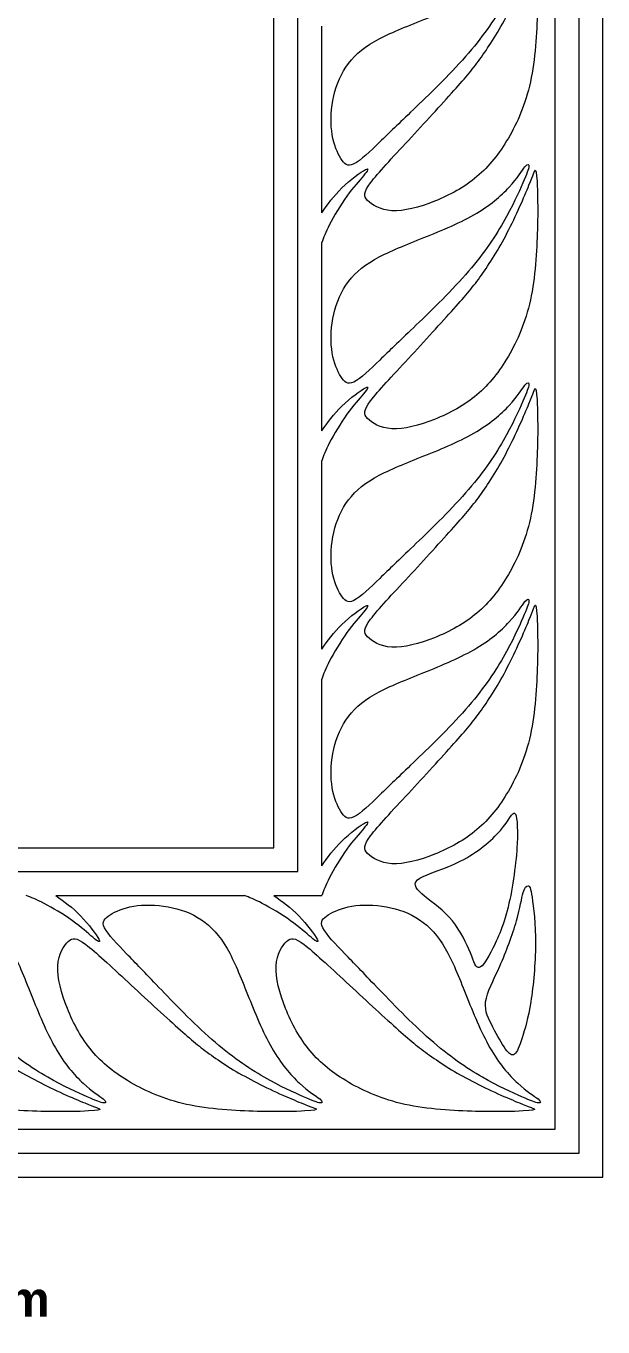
# Model space of a CAD drawing. Header units: millimetres. Extents: x -96 to 96, y -17 to 258.
# Drawn here: x 29.5 to 95.8, y -17 to 132.5 of the extents above; entities that cross this region are included whole.
import ezdxf

# ---------------------------------------------------------------- set-up
doc = ezdxf.new("R2010")
doc.units = ezdxf.units.MM
doc.header["$MEASUREMENT"] = 0
doc.layers.add('Layer 1', color=7, linetype='Continuous')

msp = doc.modelspace()

# ---------------------------------------------------------------- linework, layer by layer
at = {"layer": 'Layer 1', "lineweight": 20}
for points in [[(-96.15, 0.21), (95.84, 0.21), (95.84, 257.76), (-96.15, 257.76), (-96.15, 0.21)], [(-93.4, 2.96), (93.09, 2.96), (93.09, 255.01), (-93.4, 255.01), (-93.4, 2.96)], [(-90.65, 5.72), (90.34, 5.72), (90.34, 252.25), (-90.65, 252.25), (-90.65, 5.72)], [(-61.05, 35.31), (60.74, 35.31), (60.74, 222.66), (-61.05, 222.66), (-61.05, 35.31)], [(-58.3, 38.06), (57.99, 38.06), (57.99, 219.91), (-58.3, 219.91), (-58.3, 38.06)]]:
    msp.add_lwpolyline(points, close=True, dxfattribs=at)
for points, knots in [([(74.04, 122.89), (75.76, 124.54), (78.16, 126.84), (80.04, 128.99), (80.04, 128.99), (81.93, 131.15), (83.32, 133.16), (84.37, 134.99), (84.37, 134.99), (85.43, 136.82), (86.16, 138.46), (86.62, 139.53), (86.62, 139.53), (87.09, 140.6), (87.3, 141.11), (87.33, 141.41), (87.33, 141.41), (87.36, 141.71), (87.21, 141.79), (86.87, 141.39), (86.87, 141.39), (86.53, 140.98), (86, 140.08), (85.06, 139.06), (85.06, 139.06), (84.13, 138.04), (82.79, 136.9), (80.99, 135.87), (80.99, 135.87), (79.19, 134.84), (76.92, 133.91), (74.87, 133.1), (74.87, 133.1), (72.83, 132.28), (71.01, 131.56), (69.56, 130.72), (69.56, 130.72), (68.12, 129.88), (67.05, 128.93), (66.28, 127.78), (66.28, 127.78), (65.51, 126.64), (65.03, 125.32), (64.78, 123.95), (64.78, 123.95), (64.54, 122.58), (64.51, 121.16), (64.71, 119.99), (64.71, 119.99), (64.9, 118.83), (65.31, 117.91), (65.7, 117.28), (65.7, 117.28), (66.09, 116.64), (66.45, 116.28), (67.2, 116.65), (67.2, 116.65), (67.95, 117.02), (69.09, 118.12), (70.18, 119.18), (70.18, 119.18), (71.27, 120.23), (72.32, 121.24), (74.04, 122.89)], [0, 0, 0, 0, 0.058824, 0.058824, 0.058824, 0.058824, 0.117647, 0.117647, 0.117647, 0.117647, 0.176471, 0.176471, 0.176471, 0.176471, 0.235294, 0.235294, 0.235294, 0.235294, 0.294118, 0.294118, 0.294118, 0.294118, 0.352941, 0.352941, 0.352941, 0.352941, 0.411765, 0.411765, 0.411765, 0.411765, 0.470588, 0.470588, 0.470588, 0.470588, 0.529412, 0.529412, 0.529412, 0.529412, 0.588235, 0.588235, 0.588235, 0.588235, 0.647059, 0.647059, 0.647059, 0.647059, 0.705882, 0.705882, 0.705882, 0.705882, 0.764706, 0.764706, 0.764706, 0.764706, 0.823529, 0.823529, 0.823529, 0.823529, 0.882353, 0.882353, 0.882353, 0.882353, 1, 1, 1, 1]), ([(78.69, 125.07), (77.28, 123.5), (75.29, 121.33), (73.46, 119.35), (73.46, 119.35), (71.63, 117.37), (69.95, 115.58), (69.12, 114.49), (69.12, 114.49), (68.29, 113.39), (68.3, 112.97), (68.78, 112.46), (68.78, 112.46), (69.26, 111.95), (70.2, 111.35), (71.57, 111.27), (71.57, 111.27), (72.94, 111.2), (74.72, 111.66), (76.47, 112.36), (76.47, 112.36), (78.22, 113.06), (79.93, 113.99), (81.35, 115.19), (81.35, 115.19), (82.78, 116.39), (83.92, 117.84), (84.96, 119.62), (84.96, 119.62), (86, 121.4), (86.93, 123.5), (87.49, 126.08), (87.49, 126.08), (88.05, 128.66), (88.23, 131.72), (88.3, 134.2), (88.3, 134.2), (88.37, 136.68), (88.32, 138.59), (88.26, 139.68), (88.26, 139.68), (88.2, 140.77), (88.12, 141.05), (88.04, 141), (88.04, 141), (87.95, 140.94), (87.86, 140.56), (87.33, 139.26), (87.33, 139.26), (86.8, 137.96), (85.84, 135.75), (84.84, 133.82), (84.84, 133.82), (83.84, 131.89), (82.79, 130.24), (81.86, 128.93), (81.86, 128.93), (80.92, 127.61), (80.1, 126.64), (78.69, 125.07)], [0, 0, 0, 0, 0.0625, 0.0625, 0.0625, 0.0625, 0.125, 0.125, 0.125, 0.125, 0.1875, 0.1875, 0.1875, 0.1875, 0.25, 0.25, 0.25, 0.25, 0.3125, 0.3125, 0.3125, 0.3125, 0.375, 0.375, 0.375, 0.375, 0.4375, 0.4375, 0.4375, 0.4375, 0.5, 0.5, 0.5, 0.5, 0.5625, 0.5625, 0.5625, 0.5625, 0.625, 0.625, 0.625, 0.625, 0.6875, 0.6875, 0.6875, 0.6875, 0.75, 0.75, 0.75, 0.75, 0.8125, 0.8125, 0.8125, 0.8125, 0.875, 0.875, 0.875, 0.875, 1, 1, 1, 1]), ([(74.04, 97.82), (75.76, 99.47), (78.16, 101.77), (80.04, 103.92), (80.04, 103.92), (81.93, 106.08), (83.32, 108.09), (84.37, 109.92), (84.37, 109.92), (85.43, 111.75), (86.16, 113.39), (86.62, 114.46), (86.62, 114.46), (87.09, 115.53), (87.3, 116.04), (87.33, 116.34), (87.33, 116.34), (87.36, 116.64), (87.21, 116.72), (86.87, 116.32), (86.87, 116.32), (86.53, 115.91), (86, 115.01), (85.06, 113.99), (85.06, 113.99), (84.13, 112.97), (82.79, 111.83), (80.99, 110.8), (80.99, 110.8), (79.19, 109.77), (76.92, 108.85), (74.87, 108.03), (74.87, 108.03), (72.83, 107.21), (71.01, 106.49), (69.56, 105.65), (69.56, 105.65), (68.12, 104.82), (67.05, 103.86), (66.28, 102.72), (66.28, 102.72), (65.51, 101.57), (65.03, 100.25), (64.78, 98.88), (64.78, 98.88), (64.54, 97.51), (64.51, 96.09), (64.71, 94.92), (64.71, 94.92), (64.9, 93.76), (65.31, 92.85), (65.7, 92.21), (65.7, 92.21), (66.09, 91.57), (66.45, 91.21), (67.2, 91.58), (67.2, 91.58), (67.95, 91.95), (69.09, 93.05), (70.18, 94.11), (70.18, 94.11), (71.27, 95.16), (72.32, 96.17), (74.04, 97.82)], [0, 0, 0, 0, 0.058824, 0.058824, 0.058824, 0.058824, 0.117647, 0.117647, 0.117647, 0.117647, 0.176471, 0.176471, 0.176471, 0.176471, 0.235294, 0.235294, 0.235294, 0.235294, 0.294118, 0.294118, 0.294118, 0.294118, 0.352941, 0.352941, 0.352941, 0.352941, 0.411765, 0.411765, 0.411765, 0.411765, 0.470588, 0.470588, 0.470588, 0.470588, 0.529412, 0.529412, 0.529412, 0.529412, 0.588235, 0.588235, 0.588235, 0.588235, 0.647059, 0.647059, 0.647059, 0.647059, 0.705882, 0.705882, 0.705882, 0.705882, 0.764706, 0.764706, 0.764706, 0.764706, 0.823529, 0.823529, 0.823529, 0.823529, 0.882353, 0.882353, 0.882353, 0.882353, 1, 1, 1, 1]), ([(63.5, 111.03), (64.18, 111.99), (64.86, 112.95), (65.82, 113.89), (65.82, 113.89), (66.78, 114.82), (68.02, 115.73), (68.52, 115.99), (68.52, 115.99), (69.02, 116.25), (68.77, 115.86), (68.3, 115.29), (68.3, 115.29), (67.83, 114.72), (67.12, 113.97), (66.39, 112.94), (66.39, 112.94), (65.65, 111.92), (64.89, 110.62), (64.4, 109.68), (64.4, 109.68), (63.91, 108.75), (63.71, 108.18), (63.5, 107.61)], [0, 0, 0, 0, 0.142857, 0.142857, 0.142857, 0.142857, 0.285714, 0.285714, 0.285714, 0.285714, 0.428571, 0.428571, 0.428571, 0.428571, 0.571429, 0.571429, 0.571429, 0.571429, 0.714286, 0.714286, 0.714286, 0.714286, 1, 1, 1, 1]), ([(78.69, 100), (77.28, 98.43), (75.29, 96.26), (73.46, 94.28), (73.46, 94.28), (71.63, 92.3), (69.95, 90.51), (69.12, 89.42), (69.12, 89.42), (68.29, 88.32), (68.3, 87.9), (68.78, 87.4), (68.78, 87.4), (69.26, 86.89), (70.2, 86.28), (71.57, 86.21), (71.57, 86.21), (72.94, 86.13), (74.72, 86.59), (76.47, 87.29), (76.47, 87.29), (78.22, 87.99), (79.93, 88.92), (81.35, 90.12), (81.35, 90.12), (82.78, 91.32), (83.92, 92.77), (84.96, 94.55), (84.96, 94.55), (86, 96.33), (86.93, 98.43), (87.49, 101.01), (87.49, 101.01), (88.05, 103.59), (88.23, 106.65), (88.3, 109.13), (88.3, 109.13), (88.37, 111.61), (88.32, 113.52), (88.26, 114.61), (88.26, 114.61), (88.2, 115.7), (88.12, 115.98), (88.04, 115.93), (88.04, 115.93), (87.95, 115.87), (87.86, 115.49), (87.33, 114.19), (87.33, 114.19), (86.8, 112.89), (85.84, 110.68), (84.84, 108.75), (84.84, 108.75), (83.84, 106.82), (82.79, 105.17), (81.86, 103.86), (81.86, 103.86), (80.92, 102.55), (80.1, 101.57), (78.69, 100)], [0, 0, 0, 0, 0.0625, 0.0625, 0.0625, 0.0625, 0.125, 0.125, 0.125, 0.125, 0.1875, 0.1875, 0.1875, 0.1875, 0.25, 0.25, 0.25, 0.25, 0.3125, 0.3125, 0.3125, 0.3125, 0.375, 0.375, 0.375, 0.375, 0.4375, 0.4375, 0.4375, 0.4375, 0.5, 0.5, 0.5, 0.5, 0.5625, 0.5625, 0.5625, 0.5625, 0.625, 0.625, 0.625, 0.625, 0.6875, 0.6875, 0.6875, 0.6875, 0.75, 0.75, 0.75, 0.75, 0.8125, 0.8125, 0.8125, 0.8125, 0.875, 0.875, 0.875, 0.875, 1, 1, 1, 1]), ([(74.04, 72.73), (75.76, 74.38), (78.16, 76.68), (80.04, 78.83), (80.04, 78.83), (81.93, 80.99), (83.32, 83), (84.37, 84.83), (84.37, 84.83), (85.43, 86.65), (86.16, 88.29), (86.62, 89.37), (86.62, 89.37), (87.09, 90.44), (87.3, 90.95), (87.33, 91.25), (87.33, 91.25), (87.36, 91.55), (87.21, 91.63), (86.87, 91.22), (86.87, 91.22), (86.53, 90.82), (86, 89.92), (85.06, 88.9), (85.06, 88.9), (84.13, 87.88), (82.79, 86.74), (80.99, 85.71), (80.99, 85.71), (79.19, 84.68), (76.92, 83.75), (74.87, 82.93), (74.87, 82.93), (72.83, 82.11), (71.01, 81.4), (69.56, 80.56), (69.56, 80.56), (68.12, 79.72), (67.05, 78.76), (66.28, 77.62), (66.28, 77.62), (65.51, 76.48), (65.03, 75.16), (64.78, 73.79), (64.78, 73.79), (64.54, 72.41), (64.51, 70.99), (64.71, 69.83), (64.71, 69.83), (64.9, 68.66), (65.31, 67.75), (65.7, 67.12), (65.7, 67.12), (66.09, 66.48), (66.45, 66.11), (67.2, 66.48), (67.2, 66.48), (67.95, 66.85), (69.09, 67.96), (70.18, 69.02), (70.18, 69.02), (71.27, 70.07), (72.32, 71.08), (74.04, 72.73)], [0, 0, 0, 0, 0.058824, 0.058824, 0.058824, 0.058824, 0.117647, 0.117647, 0.117647, 0.117647, 0.176471, 0.176471, 0.176471, 0.176471, 0.235294, 0.235294, 0.235294, 0.235294, 0.294118, 0.294118, 0.294118, 0.294118, 0.352941, 0.352941, 0.352941, 0.352941, 0.411765, 0.411765, 0.411765, 0.411765, 0.470588, 0.470588, 0.470588, 0.470588, 0.529412, 0.529412, 0.529412, 0.529412, 0.588235, 0.588235, 0.588235, 0.588235, 0.647059, 0.647059, 0.647059, 0.647059, 0.705882, 0.705882, 0.705882, 0.705882, 0.764706, 0.764706, 0.764706, 0.764706, 0.823529, 0.823529, 0.823529, 0.823529, 0.882353, 0.882353, 0.882353, 0.882353, 1, 1, 1, 1]), ([(63.5, 85.96), (64.18, 86.92), (64.86, 87.88), (65.82, 88.82), (65.82, 88.82), (66.78, 89.75), (68.02, 90.66), (68.52, 90.92), (68.52, 90.92), (69.02, 91.18), (68.77, 90.79), (68.3, 90.22), (68.3, 90.22), (67.83, 89.65), (67.12, 88.9), (66.39, 87.88), (66.39, 87.88), (65.65, 86.85), (64.89, 85.55), (64.4, 84.62), (64.4, 84.62), (63.91, 83.68), (63.71, 83.11), (63.5, 82.54)], [0, 0, 0, 0, 0.142857, 0.142857, 0.142857, 0.142857, 0.285714, 0.285714, 0.285714, 0.285714, 0.428571, 0.428571, 0.428571, 0.428571, 0.571429, 0.571429, 0.571429, 0.571429, 0.714286, 0.714286, 0.714286, 0.714286, 1, 1, 1, 1]), ([(78.69, 74.91), (77.28, 73.34), (75.29, 71.16), (73.46, 69.19), (73.46, 69.19), (71.63, 67.21), (69.95, 65.42), (69.12, 64.32), (69.12, 64.32), (68.29, 63.23), (68.3, 62.81), (68.78, 62.3), (68.78, 62.3), (69.26, 61.79), (70.2, 61.19), (71.57, 61.11), (71.57, 61.11), (72.94, 61.04), (74.72, 61.5), (76.47, 62.2), (76.47, 62.2), (78.22, 62.9), (79.93, 63.83), (81.35, 65.03), (81.35, 65.03), (82.78, 66.22), (83.92, 67.68), (84.96, 69.46), (84.96, 69.46), (86, 71.24), (86.93, 73.34), (87.49, 75.92), (87.49, 75.92), (88.05, 78.5), (88.23, 81.56), (88.3, 84.04), (88.3, 84.04), (88.37, 86.52), (88.32, 88.43), (88.26, 89.52), (88.26, 89.52), (88.2, 90.61), (88.12, 90.89), (88.04, 90.84), (88.04, 90.84), (87.95, 90.78), (87.86, 90.39), (87.33, 89.09), (87.33, 89.09), (86.8, 87.8), (85.84, 85.59), (84.84, 83.66), (84.84, 83.66), (83.84, 81.73), (82.79, 80.07), (81.86, 78.76), (81.86, 78.76), (80.92, 77.45), (80.1, 76.48), (78.69, 74.91)], [0, 0, 0, 0, 0.0625, 0.0625, 0.0625, 0.0625, 0.125, 0.125, 0.125, 0.125, 0.1875, 0.1875, 0.1875, 0.1875, 0.25, 0.25, 0.25, 0.25, 0.3125, 0.3125, 0.3125, 0.3125, 0.375, 0.375, 0.375, 0.375, 0.4375, 0.4375, 0.4375, 0.4375, 0.5, 0.5, 0.5, 0.5, 0.5625, 0.5625, 0.5625, 0.5625, 0.625, 0.625, 0.625, 0.625, 0.6875, 0.6875, 0.6875, 0.6875, 0.75, 0.75, 0.75, 0.75, 0.8125, 0.8125, 0.8125, 0.8125, 0.875, 0.875, 0.875, 0.875, 1, 1, 1, 1]), ([(63.5, 60.87), (64.18, 61.83), (64.86, 62.79), (65.82, 63.72), (65.82, 63.72), (66.78, 64.66), (68.02, 65.57), (68.52, 65.83), (68.52, 65.83), (69.02, 66.09), (68.77, 65.7), (68.3, 65.13), (68.3, 65.13), (67.83, 64.56), (67.12, 63.81), (66.39, 62.78), (66.39, 62.78), (65.65, 61.76), (64.89, 60.46), (64.4, 59.52), (64.4, 59.52), (63.91, 58.59), (63.71, 58.02), (63.5, 57.45)], [0, 0, 0, 0, 0.142857, 0.142857, 0.142857, 0.142857, 0.285714, 0.285714, 0.285714, 0.285714, 0.428571, 0.428571, 0.428571, 0.428571, 0.571429, 0.571429, 0.571429, 0.571429, 0.714286, 0.714286, 0.714286, 0.714286, 1, 1, 1, 1]), ([(74.04, 47.84), (75.76, 49.49), (78.16, 51.79), (80.04, 53.94), (80.04, 53.94), (81.93, 56.1), (83.32, 58.11), (84.37, 59.94), (84.37, 59.94), (85.43, 61.76), (86.16, 63.4), (86.62, 64.48), (86.62, 64.48), (87.09, 65.55), (87.3, 66.06), (87.33, 66.36), (87.33, 66.36), (87.36, 66.66), (87.21, 66.74), (86.87, 66.34), (86.87, 66.34), (86.53, 65.93), (86, 65.03), (85.06, 64.01), (85.06, 64.01), (84.13, 62.99), (82.79, 61.85), (80.99, 60.82), (80.99, 60.82), (79.19, 59.79), (76.92, 58.86), (74.87, 58.04), (74.87, 58.04), (72.83, 57.22), (71.01, 56.51), (69.56, 55.67), (69.56, 55.67), (68.12, 54.83), (67.05, 53.87), (66.28, 52.73), (66.28, 52.73), (65.51, 51.59), (65.03, 50.27), (64.78, 48.9), (64.78, 48.9), (64.54, 47.52), (64.51, 46.1), (64.71, 44.94), (64.71, 44.94), (64.9, 43.77), (65.31, 42.86), (65.7, 42.23), (65.7, 42.23), (66.09, 41.59), (66.45, 41.22), (67.2, 41.59), (67.2, 41.59), (67.95, 41.97), (69.09, 43.07), (70.18, 44.13), (70.18, 44.13), (71.27, 45.18), (72.32, 46.19), (74.04, 47.84)], [0, 0, 0, 0, 0.058824, 0.058824, 0.058824, 0.058824, 0.117647, 0.117647, 0.117647, 0.117647, 0.176471, 0.176471, 0.176471, 0.176471, 0.235294, 0.235294, 0.235294, 0.235294, 0.294118, 0.294118, 0.294118, 0.294118, 0.352941, 0.352941, 0.352941, 0.352941, 0.411765, 0.411765, 0.411765, 0.411765, 0.470588, 0.470588, 0.470588, 0.470588, 0.529412, 0.529412, 0.529412, 0.529412, 0.588235, 0.588235, 0.588235, 0.588235, 0.647059, 0.647059, 0.647059, 0.647059, 0.705882, 0.705882, 0.705882, 0.705882, 0.764706, 0.764706, 0.764706, 0.764706, 0.823529, 0.823529, 0.823529, 0.823529, 0.882353, 0.882353, 0.882353, 0.882353, 1, 1, 1, 1]), ([(78.69, 50.02), (77.28, 48.45), (75.29, 46.27), (73.46, 44.3), (73.46, 44.3), (71.63, 42.32), (69.95, 40.53), (69.12, 39.43), (69.12, 39.43), (68.29, 38.34), (68.3, 37.92), (68.78, 37.41), (68.78, 37.41), (69.26, 36.9), (70.2, 36.3), (71.57, 36.22), (71.57, 36.22), (72.94, 36.15), (74.72, 36.61), (76.47, 37.31), (76.47, 37.31), (78.22, 38.01), (79.93, 38.94), (81.35, 40.14), (81.35, 40.14), (82.78, 41.33), (83.92, 42.79), (84.96, 44.57), (84.96, 44.57), (86, 46.35), (86.93, 48.45), (87.49, 51.03), (87.49, 51.03), (88.05, 53.61), (88.23, 56.67), (88.3, 59.15), (88.3, 59.15), (88.37, 61.63), (88.32, 63.54), (88.26, 64.63), (88.26, 64.63), (88.2, 65.72), (88.12, 66), (88.04, 65.95), (88.04, 65.95), (87.95, 65.89), (87.86, 65.5), (87.33, 64.2), (87.33, 64.2), (86.8, 62.91), (85.84, 60.7), (84.84, 58.77), (84.84, 58.77), (83.84, 56.84), (82.79, 55.18), (81.86, 53.87), (81.86, 53.87), (80.92, 52.56), (80.1, 51.59), (78.69, 50.02)], [0, 0, 0, 0, 0.0625, 0.0625, 0.0625, 0.0625, 0.125, 0.125, 0.125, 0.125, 0.1875, 0.1875, 0.1875, 0.1875, 0.25, 0.25, 0.25, 0.25, 0.3125, 0.3125, 0.3125, 0.3125, 0.375, 0.375, 0.375, 0.375, 0.4375, 0.4375, 0.4375, 0.4375, 0.5, 0.5, 0.5, 0.5, 0.5625, 0.5625, 0.5625, 0.5625, 0.625, 0.625, 0.625, 0.625, 0.6875, 0.6875, 0.6875, 0.6875, 0.75, 0.75, 0.75, 0.75, 0.8125, 0.8125, 0.8125, 0.8125, 0.875, 0.875, 0.875, 0.875, 1, 1, 1, 1]), ([(82.95, 26.06), (83.58, 27.25), (84.36, 28.94), (84.93, 31.24), (84.93, 31.24), (85.5, 33.53), (85.86, 36.42), (85.97, 38.51), (85.97, 38.51), (86.08, 40.6), (85.93, 41.89), (85.68, 42.04), (85.68, 42.04), (85.42, 42.2), (85.06, 41.23), (84.04, 40.05), (84.04, 40.05), (83.02, 38.87), (81.35, 37.49), (79.5, 36.54), (79.5, 36.54), (77.66, 35.6), (75.64, 35.09), (74.78, 34.55), (74.78, 34.55), (73.92, 34.02), (74.21, 33.46), (75.01, 32.76), (75.01, 32.76), (75.81, 32.05), (77.12, 31.2), (78.15, 30.07), (78.15, 30.07), (79.19, 28.95), (79.94, 27.54), (80.42, 26.4), (80.42, 26.4), (80.91, 25.25), (81.13, 24.38), (81.48, 24.28), (81.48, 24.28), (81.83, 24.19), (82.32, 24.87), (82.95, 26.06)], [0, 0, 0, 0, 0.083333, 0.083333, 0.083333, 0.083333, 0.166667, 0.166667, 0.166667, 0.166667, 0.25, 0.25, 0.25, 0.25, 0.333333, 0.333333, 0.333333, 0.333333, 0.416667, 0.416667, 0.416667, 0.416667, 0.5, 0.5, 0.5, 0.5, 0.583333, 0.583333, 0.583333, 0.583333, 0.666667, 0.666667, 0.666667, 0.666667, 0.75, 0.75, 0.75, 0.75, 0.833333, 0.833333, 0.833333, 0.833333, 1, 1, 1, 1]), ([(63.5, 35.98), (64.18, 36.94), (64.86, 37.9), (65.82, 38.83), (65.82, 38.83), (66.78, 39.77), (68.02, 40.68), (68.52, 40.94), (68.52, 40.94), (69.02, 41.2), (68.77, 40.81), (68.3, 40.24), (68.3, 40.24), (67.83, 39.67), (67.12, 38.92), (66.39, 37.89), (66.39, 37.89), (65.65, 36.87), (64.89, 35.57), (64.4, 34.63), (64.4, 34.63), (63.91, 33.7), (63.71, 33.13), (63.5, 32.56)], [0, 0, 0, 0, 0.142857, 0.142857, 0.142857, 0.142857, 0.285714, 0.285714, 0.285714, 0.285714, 0.428571, 0.428571, 0.428571, 0.428571, 0.571429, 0.571429, 0.571429, 0.571429, 0.714286, 0.714286, 0.714286, 0.714286, 1, 1, 1, 1]), ([(86.54, 16.2), (86.86, 17.18), (87.23, 18.47), (87.54, 20.36), (87.54, 20.36), (87.84, 22.24), (88.07, 24.73), (88.08, 26.98), (88.08, 26.98), (88.08, 29.24), (87.86, 31.25), (87.69, 32.36), (87.69, 32.36), (87.52, 33.47), (87.4, 33.68), (87.23, 33.69), (87.23, 33.69), (87.06, 33.7), (86.84, 33.52), (86.66, 32.9), (86.66, 32.9), (86.48, 32.27), (86.34, 31.2), (85.89, 29.66), (85.89, 29.66), (85.45, 28.12), (84.71, 26.1), (83.97, 24.44), (83.97, 24.44), (83.23, 22.77), (82.49, 21.44), (82.35, 20.34), (82.35, 20.34), (82.22, 19.23), (82.69, 18.35), (83.19, 17.42), (83.19, 17.42), (83.69, 16.49), (84.21, 15.52), (84.64, 14.92), (84.64, 14.92), (85.06, 14.33), (85.39, 14.11), (85.68, 14.33), (85.68, 14.33), (85.97, 14.56), (86.23, 15.23), (86.54, 16.2)], [0, 0, 0, 0, 0.076923, 0.076923, 0.076923, 0.076923, 0.153846, 0.153846, 0.153846, 0.153846, 0.230769, 0.230769, 0.230769, 0.230769, 0.307692, 0.307692, 0.307692, 0.307692, 0.384615, 0.384615, 0.384615, 0.384615, 0.461538, 0.461538, 0.461538, 0.461538, 0.538462, 0.538462, 0.538462, 0.538462, 0.615385, 0.615385, 0.615385, 0.615385, 0.692308, 0.692308, 0.692308, 0.692308, 0.769231, 0.769231, 0.769231, 0.769231, 0.846154, 0.846154, 0.846154, 0.846154, 1, 1, 1, 1]), ([(19.89, 22.01), (21.54, 20.29), (23.83, 17.9), (25.99, 16.01), (25.99, 16.01), (28.14, 14.12), (30.16, 12.74), (31.99, 11.68), (31.99, 11.68), (33.81, 10.63), (35.45, 9.9), (36.53, 9.43), (36.53, 9.43), (37.6, 8.96), (38.11, 8.76), (38.41, 8.73), (38.41, 8.73), (38.71, 8.7), (38.79, 8.84), (38.38, 9.18), (38.38, 9.18), (37.98, 9.52), (37.08, 10.06), (36.06, 10.99), (36.06, 10.99), (35.04, 11.93), (33.9, 13.26), (32.87, 15.06), (32.87, 15.06), (31.83, 16.87), (30.91, 19.14), (30.09, 21.18), (30.09, 21.18), (29.27, 23.23), (28.56, 25.05), (27.72, 26.49), (27.72, 26.49), (26.88, 27.94), (25.92, 29.01), (24.78, 29.78), (24.78, 29.78), (23.64, 30.55), (22.32, 31.02), (20.95, 31.27), (20.95, 31.27), (19.57, 31.52), (18.15, 31.54), (16.99, 31.35), (16.99, 31.35), (15.82, 31.15), (14.91, 30.74), (14.28, 30.35), (14.28, 30.35), (13.64, 29.96), (13.27, 29.6), (13.64, 28.85), (13.64, 28.85), (14.01, 28.1), (15.12, 26.97), (16.17, 25.87), (16.17, 25.87), (17.23, 24.78), (18.24, 23.73), (19.89, 22.01)], [0, 0, 0, 0, 0.058824, 0.058824, 0.058824, 0.058824, 0.117647, 0.117647, 0.117647, 0.117647, 0.176471, 0.176471, 0.176471, 0.176471, 0.235294, 0.235294, 0.235294, 0.235294, 0.294118, 0.294118, 0.294118, 0.294118, 0.352941, 0.352941, 0.352941, 0.352941, 0.411765, 0.411765, 0.411765, 0.411765, 0.470588, 0.470588, 0.470588, 0.470588, 0.529412, 0.529412, 0.529412, 0.529412, 0.588235, 0.588235, 0.588235, 0.588235, 0.647059, 0.647059, 0.647059, 0.647059, 0.705882, 0.705882, 0.705882, 0.705882, 0.764706, 0.764706, 0.764706, 0.764706, 0.823529, 0.823529, 0.823529, 0.823529, 0.882353, 0.882353, 0.882353, 0.882353, 1, 1, 1, 1]), ([(32.92, 32.56), (33.88, 31.88), (34.84, 31.19), (35.77, 30.23), (35.77, 30.23), (36.71, 29.27), (37.62, 28.03), (37.88, 27.54), (37.88, 27.54), (38.14, 27.04), (37.75, 27.28), (37.18, 27.76), (37.18, 27.76), (36.61, 28.23), (35.86, 28.93), (34.83, 29.67), (34.83, 29.67), (33.81, 30.4), (32.51, 31.17), (31.57, 31.65), (31.57, 31.65), (30.64, 32.14), (30.07, 32.35), (29.5, 32.56)], [0, 0, 0, 0, 0.142857, 0.142857, 0.142857, 0.142857, 0.285714, 0.285714, 0.285714, 0.285714, 0.428571, 0.428571, 0.428571, 0.428571, 0.571429, 0.571429, 0.571429, 0.571429, 0.714286, 0.714286, 0.714286, 0.714286, 1, 1, 1, 1]), ([(44.78, 22.01), (46.43, 20.29), (48.72, 17.9), (50.88, 16.01), (50.88, 16.01), (53.03, 14.12), (55.05, 12.74), (56.88, 11.68), (56.88, 11.68), (58.7, 10.63), (60.34, 9.9), (61.42, 9.43), (61.42, 9.43), (62.49, 8.96), (63, 8.76), (63.3, 8.73), (63.3, 8.73), (63.6, 8.7), (63.68, 8.84), (63.27, 9.18), (63.27, 9.18), (62.87, 9.52), (61.97, 10.06), (60.95, 10.99), (60.95, 10.99), (59.93, 11.93), (58.79, 13.26), (57.76, 15.06), (57.76, 15.06), (56.72, 16.87), (55.8, 19.14), (54.98, 21.18), (54.98, 21.18), (54.16, 23.23), (53.45, 25.05), (52.61, 26.49), (52.61, 26.49), (51.77, 27.94), (50.81, 29.01), (49.67, 29.78), (49.67, 29.78), (48.53, 30.55), (47.21, 31.02), (45.84, 31.27), (45.84, 31.27), (44.46, 31.52), (43.04, 31.54), (41.88, 31.35), (41.88, 31.35), (40.71, 31.15), (39.8, 30.74), (39.16, 30.35), (39.16, 30.35), (38.53, 29.96), (38.16, 29.6), (38.53, 28.85), (38.53, 28.85), (38.9, 28.1), (40.01, 26.97), (41.06, 25.87), (41.06, 25.87), (42.12, 24.78), (43.13, 23.73), (44.78, 22.01)], [0, 0, 0, 0, 0.058824, 0.058824, 0.058824, 0.058824, 0.117647, 0.117647, 0.117647, 0.117647, 0.176471, 0.176471, 0.176471, 0.176471, 0.235294, 0.235294, 0.235294, 0.235294, 0.294118, 0.294118, 0.294118, 0.294118, 0.352941, 0.352941, 0.352941, 0.352941, 0.411765, 0.411765, 0.411765, 0.411765, 0.470588, 0.470588, 0.470588, 0.470588, 0.529412, 0.529412, 0.529412, 0.529412, 0.588235, 0.588235, 0.588235, 0.588235, 0.647059, 0.647059, 0.647059, 0.647059, 0.705882, 0.705882, 0.705882, 0.705882, 0.764706, 0.764706, 0.764706, 0.764706, 0.823529, 0.823529, 0.823529, 0.823529, 0.882353, 0.882353, 0.882353, 0.882353, 1, 1, 1, 1]), ([(58.01, 32.56), (58.97, 31.88), (59.93, 31.19), (60.86, 30.23), (60.86, 30.23), (61.8, 29.27), (62.71, 28.03), (62.97, 27.54), (62.97, 27.54), (63.23, 27.04), (62.84, 27.28), (62.27, 27.76), (62.27, 27.76), (61.7, 28.23), (60.95, 28.93), (59.92, 29.67), (59.92, 29.67), (58.9, 30.4), (57.6, 31.17), (56.66, 31.65), (56.66, 31.65), (55.73, 32.14), (55.16, 32.35), (54.59, 32.56)], [0, 0, 0, 0, 0.142857, 0.142857, 0.142857, 0.142857, 0.285714, 0.285714, 0.285714, 0.285714, 0.428571, 0.428571, 0.428571, 0.428571, 0.571429, 0.571429, 0.571429, 0.571429, 0.714286, 0.714286, 0.714286, 0.714286, 1, 1, 1, 1]), ([(69.87, 22.01), (71.52, 20.29), (73.82, 17.9), (75.97, 16.01), (75.97, 16.01), (78.13, 14.12), (80.14, 12.74), (81.97, 11.68), (81.97, 11.68), (83.8, 10.63), (85.43, 9.9), (86.51, 9.43), (86.51, 9.43), (87.58, 8.96), (88.09, 8.76), (88.39, 8.73), (88.39, 8.73), (88.69, 8.7), (88.77, 8.84), (88.37, 9.18), (88.37, 9.18), (87.96, 9.52), (87.06, 10.06), (86.04, 10.99), (86.04, 10.99), (85.02, 11.93), (83.88, 13.26), (82.85, 15.06), (82.85, 15.06), (81.82, 16.87), (80.89, 19.14), (80.08, 21.18), (80.08, 21.18), (79.26, 23.23), (78.54, 25.05), (77.7, 26.49), (77.7, 26.49), (76.86, 27.94), (75.91, 29.01), (74.76, 29.78), (74.76, 29.78), (73.62, 30.55), (72.3, 31.02), (70.93, 31.27), (70.93, 31.27), (69.56, 31.52), (68.14, 31.54), (66.97, 31.35), (66.97, 31.35), (65.81, 31.15), (64.89, 30.74), (64.26, 30.35), (64.26, 30.35), (63.62, 29.96), (63.26, 29.6), (63.63, 28.85), (63.63, 28.85), (64, 28.1), (65.1, 26.97), (66.16, 25.87), (66.16, 25.87), (67.21, 24.78), (68.22, 23.73), (69.87, 22.01)], [0, 0, 0, 0, 0.058824, 0.058824, 0.058824, 0.058824, 0.117647, 0.117647, 0.117647, 0.117647, 0.176471, 0.176471, 0.176471, 0.176471, 0.235294, 0.235294, 0.235294, 0.235294, 0.294118, 0.294118, 0.294118, 0.294118, 0.352941, 0.352941, 0.352941, 0.352941, 0.411765, 0.411765, 0.411765, 0.411765, 0.470588, 0.470588, 0.470588, 0.470588, 0.529412, 0.529412, 0.529412, 0.529412, 0.588235, 0.588235, 0.588235, 0.588235, 0.647059, 0.647059, 0.647059, 0.647059, 0.705882, 0.705882, 0.705882, 0.705882, 0.764706, 0.764706, 0.764706, 0.764706, 0.823529, 0.823529, 0.823529, 0.823529, 0.882353, 0.882353, 0.882353, 0.882353, 1, 1, 1, 1]), ([(22.07, 17.36), (20.5, 18.77), (18.32, 20.76), (16.34, 22.6), (16.34, 22.6), (14.37, 24.43), (12.58, 26.1), (11.48, 26.94), (11.48, 26.94), (10.38, 27.77), (9.97, 27.76), (9.46, 27.28), (9.46, 27.28), (8.95, 26.8), (8.34, 25.85), (8.27, 24.48), (8.27, 24.48), (8.2, 23.12), (8.66, 21.33), (9.36, 19.59), (9.36, 19.59), (10.06, 17.84), (10.99, 16.13), (12.19, 14.7), (12.19, 14.7), (13.38, 13.27), (14.84, 12.13), (16.62, 11.09), (16.62, 11.09), (18.4, 10.06), (20.5, 9.12), (23.08, 8.56), (23.08, 8.56), (25.66, 8), (28.71, 7.82), (31.2, 7.76), (31.2, 7.76), (33.68, 7.69), (35.59, 7.74), (36.68, 7.8), (36.68, 7.8), (37.77, 7.86), (38.05, 7.93), (38, 8.02), (38, 8.02), (37.94, 8.1), (37.55, 8.2), (36.25, 8.73), (36.25, 8.73), (34.95, 9.25), (32.75, 10.21), (30.82, 11.22), (30.82, 11.22), (28.88, 12.22), (27.23, 13.26), (25.92, 14.2), (25.92, 14.2), (24.61, 15.13), (23.64, 15.96), (22.07, 17.36)], [0, 0, 0, 0, 0.0625, 0.0625, 0.0625, 0.0625, 0.125, 0.125, 0.125, 0.125, 0.1875, 0.1875, 0.1875, 0.1875, 0.25, 0.25, 0.25, 0.25, 0.3125, 0.3125, 0.3125, 0.3125, 0.375, 0.375, 0.375, 0.375, 0.4375, 0.4375, 0.4375, 0.4375, 0.5, 0.5, 0.5, 0.5, 0.5625, 0.5625, 0.5625, 0.5625, 0.625, 0.625, 0.625, 0.625, 0.6875, 0.6875, 0.6875, 0.6875, 0.75, 0.75, 0.75, 0.75, 0.8125, 0.8125, 0.8125, 0.8125, 0.875, 0.875, 0.875, 0.875, 1, 1, 1, 1]), ([(46.96, 17.36), (45.39, 18.77), (43.21, 20.76), (41.23, 22.6), (41.23, 22.6), (39.26, 24.43), (37.47, 26.1), (36.37, 26.94), (36.37, 26.94), (35.27, 27.77), (34.86, 27.76), (34.35, 27.28), (34.35, 27.28), (33.84, 26.8), (33.23, 25.85), (33.16, 24.48), (33.16, 24.48), (33.09, 23.12), (33.55, 21.33), (34.25, 19.59), (34.25, 19.59), (34.95, 17.84), (35.88, 16.13), (37.08, 14.7), (37.08, 14.7), (38.27, 13.27), (39.73, 12.13), (41.51, 11.09), (41.51, 11.09), (43.29, 10.06), (45.39, 9.12), (47.97, 8.56), (47.97, 8.56), (50.55, 8), (53.6, 7.82), (56.09, 7.76), (56.09, 7.76), (58.57, 7.69), (60.48, 7.74), (61.57, 7.8), (61.57, 7.8), (62.66, 7.86), (62.94, 7.93), (62.89, 8.02), (62.89, 8.02), (62.83, 8.1), (62.44, 8.2), (61.14, 8.73), (61.14, 8.73), (59.84, 9.25), (57.63, 10.21), (55.7, 11.22), (55.7, 11.22), (53.77, 12.22), (52.12, 13.26), (50.81, 14.2), (50.81, 14.2), (49.5, 15.13), (48.53, 15.96), (46.96, 17.36)], [0, 0, 0, 0, 0.0625, 0.0625, 0.0625, 0.0625, 0.125, 0.125, 0.125, 0.125, 0.1875, 0.1875, 0.1875, 0.1875, 0.25, 0.25, 0.25, 0.25, 0.3125, 0.3125, 0.3125, 0.3125, 0.375, 0.375, 0.375, 0.375, 0.4375, 0.4375, 0.4375, 0.4375, 0.5, 0.5, 0.5, 0.5, 0.5625, 0.5625, 0.5625, 0.5625, 0.625, 0.625, 0.625, 0.625, 0.6875, 0.6875, 0.6875, 0.6875, 0.75, 0.75, 0.75, 0.75, 0.8125, 0.8125, 0.8125, 0.8125, 0.875, 0.875, 0.875, 0.875, 1, 1, 1, 1]), ([(72.05, 17.36), (70.48, 18.77), (68.31, 20.76), (66.33, 22.6), (66.33, 22.6), (64.35, 24.43), (62.56, 26.1), (61.47, 26.94), (61.47, 26.94), (60.37, 27.77), (59.95, 27.76), (59.44, 27.28), (59.44, 27.28), (58.93, 26.8), (58.33, 25.85), (58.25, 24.48), (58.25, 24.48), (58.18, 23.12), (58.64, 21.33), (59.34, 19.59), (59.34, 19.59), (60.04, 17.84), (60.97, 16.13), (62.17, 14.7), (62.17, 14.7), (63.36, 13.27), (64.82, 12.13), (66.6, 11.09), (66.6, 11.09), (68.38, 10.06), (70.48, 9.12), (73.06, 8.56), (73.06, 8.56), (75.64, 8), (78.7, 7.82), (81.18, 7.76), (81.18, 7.76), (83.66, 7.69), (85.57, 7.74), (86.66, 7.8), (86.66, 7.8), (87.75, 7.86), (88.03, 7.93), (87.98, 8.02), (87.98, 8.02), (87.92, 8.1), (87.53, 8.2), (86.24, 8.73), (86.24, 8.73), (84.94, 9.25), (82.73, 10.21), (80.8, 11.22), (80.8, 11.22), (78.87, 12.22), (77.22, 13.26), (75.91, 14.2), (75.91, 14.2), (74.59, 15.13), (73.62, 15.96), (72.05, 17.36)], [0, 0, 0, 0, 0.0625, 0.0625, 0.0625, 0.0625, 0.125, 0.125, 0.125, 0.125, 0.1875, 0.1875, 0.1875, 0.1875, 0.25, 0.25, 0.25, 0.25, 0.3125, 0.3125, 0.3125, 0.3125, 0.375, 0.375, 0.375, 0.375, 0.4375, 0.4375, 0.4375, 0.4375, 0.5, 0.5, 0.5, 0.5, 0.5625, 0.5625, 0.5625, 0.5625, 0.625, 0.625, 0.625, 0.625, 0.6875, 0.6875, 0.6875, 0.6875, 0.75, 0.75, 0.75, 0.75, 0.8125, 0.8125, 0.8125, 0.8125, 0.875, 0.875, 0.875, 0.875, 1, 1, 1, 1])]:
    msp.add_open_spline(points, degree=3, knots=knots, dxfattribs=at)
for points in [[(63.5, 111.03), (63.5, 111.03), (63.5, 132.5), (63.5, 132.5)], [(63.5, 85.96), (63.5, 85.96), (63.5, 107.61), (63.5, 107.61)], [(63.5, 60.87), (63.5, 60.87), (63.5, 82.54), (63.5, 82.54)], [(63.5, 35.98), (63.5, 35.98), (63.5, 57.45), (63.5, 57.45)], [(32.92, 32.56), (32.92, 32.56), (54.59, 32.56), (54.59, 32.56)], [(58.01, 32.56), (58.01, 32.56), (63.5, 32.56), (63.5, 32.56)]]:
    msp.add_open_spline(points, degree=3, dxfattribs=at)

# ---------------------------------------------------------------- texts
at = {"insert": (-37.95, -11.82), "char_height": 4, "width": 87.2618, "attachment_point": 1}
msp.add_mtext('{\\fArial|b1|i0|c0|p34;www.craftsmanspace.com}', dxfattribs=at)

doc.saveas('drawing.dxf')
